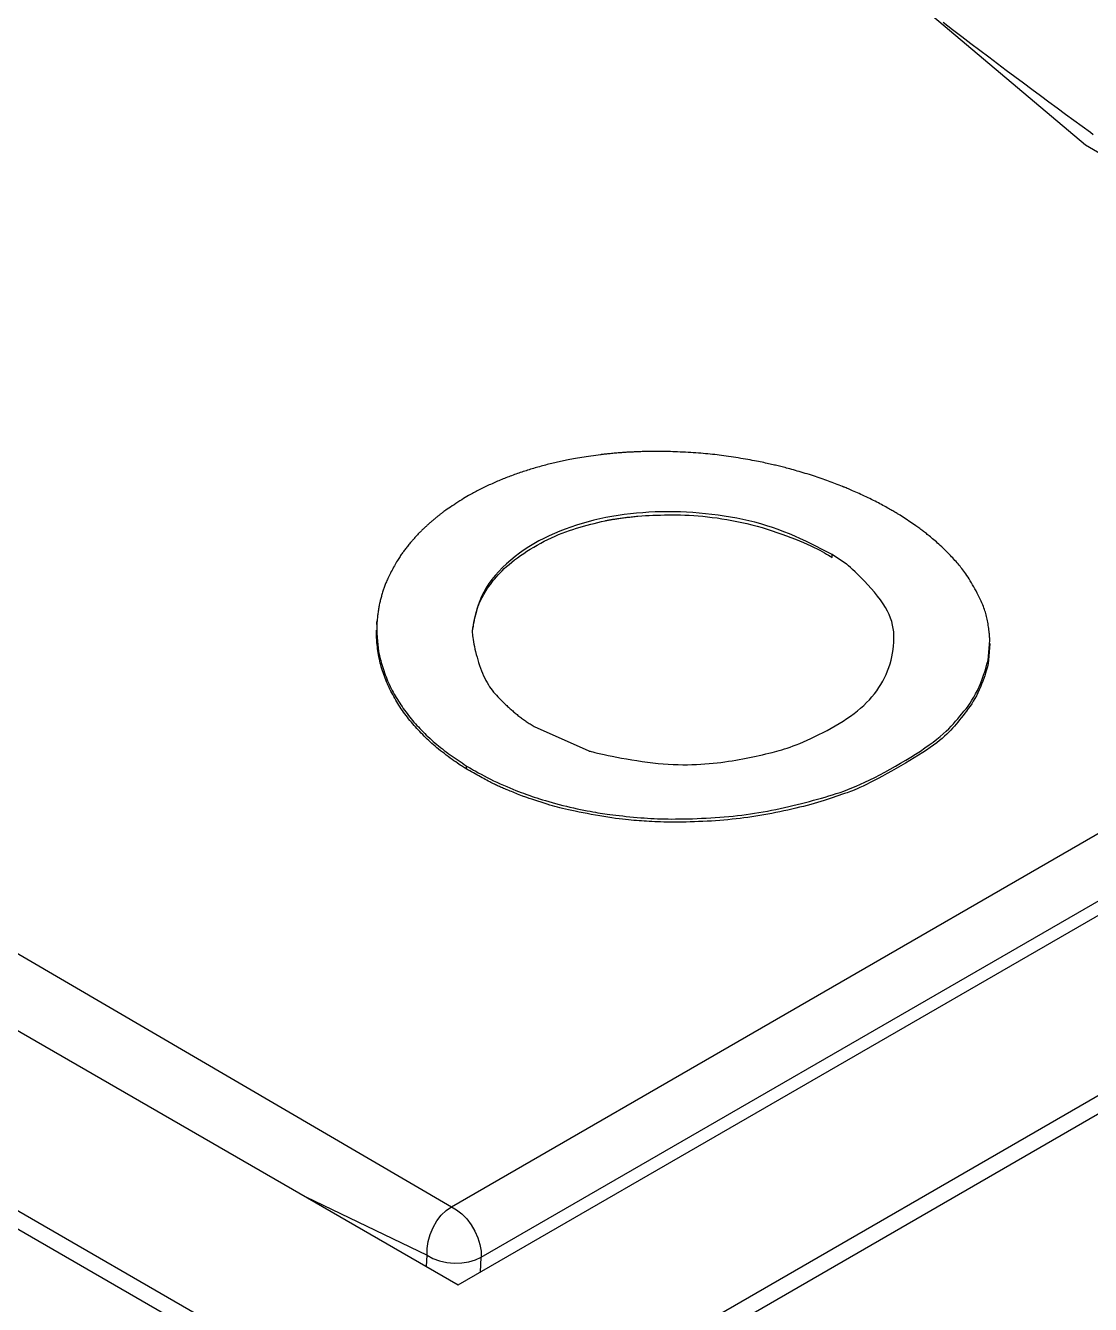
# Model space of a CAD drawing. Extents: x 2.69 to 8.09, y 2.38 to 7.06.
# Drawn here: x 7.6401 to 7.6948, y 6.802 to 6.8676 of the extents above; entities that cross this region are included whole.
import ezdxf

# ---------------------------------------------------------------- set-up
doc = ezdxf.new("R2010")
doc.units = 0
doc.header["$LTSCALE"] = 0.5
doc.layers.add('TANGENT_LINES', color=7, linetype='CONTINUOUS')
doc.layers.add('VISIBLE', color=7, linetype='CONTINUOUS')

msp = doc.modelspace()

# ---------------------------------------------------------------- linework, layer by layer
at = {"layer": 'TANGENT_LINES'}
for p, q in [((7.537076256137161, 6.86605339943846), (7.662352950338486, 6.793724867205015)), ((7.536422778724504, 6.865487978471142), (7.661699472925828, 6.793159446237698)), ((7.662002999406045, 6.806975915908664), (7.725336382366651, 6.8435414611613)), ((7.662352950338486, 6.793724867205015), (7.745871370060289, 6.841944248722436)), ((7.663006427751143, 6.793159446237698), (7.746524847472947, 6.841378827755118)), ((7.663538410325955, 6.804383745323093), (7.726871793286561, 6.84094929057573)), ((7.66276067550607, 6.829621594117588), (7.66275555462606, 6.829463931790974)), ((7.65452624402198, 6.807486539341491), (7.660757634087215, 6.804489310784051)), ((7.660722329473912, 6.803909227781761), (7.660757634087267, 6.804489310784155)), ((7.663492059531277, 6.803625453389227), (7.663538410325983, 6.804383745323074))]:
    msp.add_line(p, q, dxfattribs=at)
for points in [[(7.636824915261114, 6.918239287757471), (7.664562399609069, 6.886813213435765), (7.694555140826914, 6.861501322718051), (7.725336382366669, 6.843541461161104)], [(7.573491532300507, 6.881673742504836), (7.601229016648462, 6.85024766818313), (7.631221757866308, 6.824935777465415), (7.662002999406062, 6.806975915908468)], [(7.660757634087203, 6.804489310784197), (7.660755784085638, 6.804833082998438), (7.660807496747588, 6.805194527610649), (7.660910784784456, 6.805559754507084), (7.661061678894909, 6.805914728222939), (7.661254380302906, 6.806245807317386), (7.661481483601407, 6.806540268606495), (7.661734261338012, 6.806786796108066), (7.662002999406063, 6.806975915908468)], [(7.66200299940605, 6.806975915908613), (7.662272162968719, 6.806823205383278), (7.662536742318243, 6.80661326974289), (7.662786843305327, 6.806353959693), (7.663013113210231, 6.806054972333373), (7.663207090494954, 6.805727488527438), (7.663361521228989, 6.805383754785263), (7.663470630355663, 6.805036625295843), (7.663530337654841, 6.804699081234765), (7.663538410325919, 6.804383745323116)], [(7.660757634087203, 6.804489310784197), (7.661055327896399, 6.804327375604197), (7.661395073068455, 6.804202546873733), (7.661763813386939, 6.804119621690909), (7.662147378368203, 6.804081786824), (7.662531027825125, 6.80409049624572), (7.662900018324227, 6.804145415257877), (7.663240169767561, 6.804244433353634), (7.663538410325918, 6.8043837453231)]]:
    msp.add_lwpolyline(points, dxfattribs=at)
at = {"layer": 'VISIBLE'}
for p, q in [((7.553085465450407, 6.86605339943846), (7.662352950338486, 6.802967788398196)), ((7.685843965788529, 6.841940509547167), (7.685031755228472, 6.842479807832806)), ((7.662352950338486, 6.802967788398196), (7.729862160747044, 6.841944248722436)), ((7.681544699382326, 6.840311839424086), (7.681547599513867, 6.840468108813031)), ((7.68227844777745, 6.839973327508326), (7.681548852906299, 6.840468952032727)), ((7.663668608318211, 6.838415874779261), (7.663861619026327, 6.838728721459408)), ((7.658170874362818, 6.836874218197087), (7.658180843879643, 6.837002285744676)), ((7.658193756394345, 6.837149198900482), (7.658175634114637, 6.836873903514704)), ((7.658193858647977, 6.837150362071469), (7.658180824664442, 6.837002067932822)), ((7.689550158389232, 6.835039637384323), (7.689638327897492, 6.836059816588589)), ((7.689641011969901, 6.835897434206721), (7.689581375483713, 6.835037699680135)), ((7.666244833547034, 6.831633171339208), (7.669054142759522, 6.830384748429744))]:
    msp.add_line(p, q, dxfattribs=at)
for points in [[(7.694803901354613, 6.862124800442606), (7.694378302962086, 6.862436727785672), (7.69395231446136, 6.862749086192133), (7.693525545744227, 6.863062306725382), (7.693097606702493, 6.863376820448813), (7.69266810722795, 6.863693058425822), (7.692236657212401, 6.8640114517198), (7.691802866547643, 6.864332431394144), (7.691366345125474, 6.864656428512247), (7.690926702837692, 6.864983874137502), (7.690483549576097, 6.865315199333306), (7.690036495232488, 6.865650835163051), (7.68958514969866, 6.865991212690129), (7.689129122382169, 6.866336763560994), (7.688667969354099, 6.866687983641968), (7.688201145811819, 6.867045490256542), (7.687728095732901, 6.867409914237419), (7.687248263094925, 6.867781886417307)], [(7.69495394335902, 6.862014440659964), (7.694803901354613, 6.862124800442606)], [(7.669660004589486, 6.845586746620765), (7.669536132094998, 6.845568760928639), (7.669412614603766, 6.845550790695405), (7.669289807119052, 6.845532851379946), (7.66916806464411, 6.845514958441157), (7.669047742182198, 6.845497127337926), (7.668929194736577, 6.84547937352914), (7.6688127773105, 6.845461712473693), (7.66869884490723, 6.845444159630469), (7.668587752530022, 6.845426730458363), (7.668479855182131, 6.845409440416259), (7.668375507866817, 6.84539230496305), (7.668275065587341, 6.845375339557623), (7.668178883346959, 6.845358559658871), (7.668087269290953, 6.845341976697974), (7.667999974425068, 6.845325554216853), (7.667916384325581, 6.845309224346716), (7.667835878203666, 6.845292918671655), (7.6677578352705, 6.845276568775763), (7.66768163473726, 6.845260106243133), (7.667606655815116, 6.845243462657853), (7.667532277715252, 6.845226569604022), (7.667457879648838, 6.845209358665729), (7.66738284286925, 6.84519176165021), (7.667306797574227, 6.845173737565931), (7.667229858440484, 6.84515529835858), (7.667152195946975, 6.84513646207115), (7.667073980572656, 6.845117246746636), (7.666995382796481, 6.84509767042803), (7.666916573097402, 6.845077751158327), (7.666837721954373, 6.845057506980518), (7.666758999846349, 6.845036955937596), (7.666680577252281, 6.845016116072556), (7.666602598135055, 6.844995002632097), (7.666525066345232, 6.844973616087168), (7.6664479396253, 6.844951952046319), (7.666371175689816, 6.844930006115154), (7.666294732253332, 6.844907773899278), (7.666218567030407, 6.844885251004295), (7.666142637735602, 6.844862433035813), (7.666066902083467, 6.844839315599435), (7.665991317788563, 6.844815894300766), (7.665915844853959, 6.844792164833045), (7.665840472511253, 6.84476812400875), (7.665765210175173, 6.844743769413235), (7.665690067661748, 6.844719098647214), (7.66561505478701, 6.844694109311401), (7.665540181366995, 6.844668799006516), (7.665465457217735, 6.844643165333276), (7.665390892155261, 6.844617205892392), (7.66531649599561, 6.844590918284587), (7.665242278682249, 6.844564300339527), (7.665168253819985, 6.844537356464802), (7.665094439133447, 6.844510098469648), (7.665020852566812, 6.844482538557722), (7.664947512064243, 6.84445468893268), (7.664874435569914, 6.844426561798177), (7.664801641027994, 6.844398169357873), (7.664729146382657, 6.84436952381542), (7.664656969578067, 6.844340637374477), (7.664585127930907, 6.844311521785428), (7.664513606025416, 6.844282165154328), (7.664442340352435, 6.844252520846874), (7.664371263559811, 6.844222539452775), (7.664300308295392, 6.844192171561735), (7.664229407207026, 6.844161367763463), (7.664158492942565, 6.844130078647668), (7.664087498149851, 6.844098254804053), (7.664016355476734, 6.84406584682233), (7.663944999823882, 6.844032806851088), (7.663873493712906, 6.843999175348879), (7.663802093255633, 6.843965126733026), (7.663731070732921, 6.843930846609345), (7.663660698425626, 6.843896520583653), (7.663591248614607, 6.843862334261767), (7.663522993580724, 6.843828473249504), (7.663456205604829, 6.84379512315268), (7.663391156967784, 6.843762469577113), (7.6633281036718, 6.843730686881017), (7.663266746947374, 6.843699566107419), (7.663206109520293, 6.843668429491815), (7.663145172776225, 6.843636570706066), (7.663082918100844, 6.843603283422035), (7.663018326879817, 6.84356786131159), (7.662950380498814, 6.843529598046591), (7.662878060343504, 6.8434877872989), (7.662800347799558, 6.843441722740382), (7.662716314509643, 6.843390759837917), (7.662626373363819, 6.843335172351798), (7.662531965029091, 6.84327593771622), (7.66243455633937, 6.843214051280722), (7.662335614128561, 6.843150508394831), (7.662236605230577, 6.843086304408084), (7.662138996479325, 6.843022434670012), (7.662044254708715, 6.842959894530154), (7.661953846752657, 6.842899679338039), (7.66186923944506, 6.842842784443202), (7.661791899619836, 6.842790205195177), (7.661723294110888, 6.842742936943496), (7.661664867706771, 6.84270196079285), (7.661616745030219, 6.84266740480879), (7.661577005915175, 6.842638075794907), (7.661543554471264, 6.842612667008654), (7.661514294808106, 6.84258987170749), (7.661487131035325, 6.842568383148869)], [(7.67253599428869, 6.845756984484313), (7.672496323772775, 6.845756852038125), (7.672456479635317, 6.845756703591451), (7.672416288254766, 6.845756523143804), (7.672375576009585, 6.845756294694699), (7.672334169278222, 6.845756002243649), (7.672291894439134, 6.845755629790164), (7.672248577870781, 6.845755161333767), (7.672204045951612, 6.845754580873964), (7.672158125060085, 6.845753872410271), (7.672110641574656, 6.845753019942201), (7.67206142192139, 6.845752007472404), (7.672010375972037, 6.845750824495557), (7.671957668649199, 6.845749477292679), (7.671903513435077, 6.845747975340769), (7.671848123811874, 6.845746328116831), (7.671791713261793, 6.84574454509786), (7.671734495267032, 6.84574263576086), (7.671676683309794, 6.845740609582828), (7.671618490872284, 6.845738476040768), (7.671560131436696, 6.845736244611678), (7.67150181848524, 6.845733924772558), (7.671443765500113, 6.845731526000408), (7.671386185963518, 6.845729057772229), (7.671329293357656, 6.84572652956502), (7.67127330116473, 6.845723950855783), (7.671218375791097, 6.845721327461181), (7.671164377654564, 6.845718641406032), (7.67111104487357, 6.845715865205891), (7.671058115244922, 6.845712971351302), (7.671005326565425, 6.845709932332802), (7.670952416631892, 6.845706720640946), (7.67089912324112, 6.845703308766267), (7.670845184189917, 6.845699669199313), (7.670790337275092, 6.845695774430627), (7.670734320293451, 6.845691596950754), (7.670676871041799, 6.845687109250237), (7.670617727316939, 6.845682283819618), (7.67055662691568, 6.845677093149439), (7.670493307634829, 6.845671509730248), (7.6704275557888, 6.845665511666573), (7.670359777506749, 6.845659148781912), (7.670290806993737, 6.845652520432561), (7.670221486970262, 6.845645726960139), (7.670152660156815, 6.845638868706268), (7.670085169273896, 6.845632046012569), (7.670019857042, 6.84562535922066), (7.669957566181623, 6.845618908672163), (7.66989913941326, 6.845612794708699), (7.669845419457406, 6.845607117671888), (7.669797249034557, 6.845601977903348), (7.669755470865212, 6.845597475744702), (7.669720927669861, 6.845593711537569), (7.669694462169005, 6.845590785623572), (7.669676820055287, 6.845588787838087), (7.669666546731767, 6.845587569767646), (7.669660004589486, 6.845586746620765)], [(7.678517611090037, 6.845072619092164), (7.678440798401289, 6.845090131022065), (7.678363465765783, 6.845107689248658), (7.678285093236764, 6.845125340068646), (7.67820516086747, 6.845143129778717), (7.678123148711146, 6.845161104675568), (7.678038536821035, 6.845179311055896), (7.677950805250374, 6.845197795216394), (7.677859434052412, 6.845216603453757), (7.677763903280386, 6.845235782064681), (7.677663701520679, 6.845255376205361), (7.677558725106087, 6.845275376534452), (7.67744944877438, 6.845295696403606), (7.677336391241488, 6.845316243286566), (7.677220071223339, 6.845336924657067), (7.677101007435863, 6.845357647988846), (7.676979718594991, 6.845378320755642), (7.67685672341665, 6.84539885043119), (7.676732540616769, 6.845419144489227), (7.676607688911278, 6.845439110403495), (7.676482687016104, 6.845458655647725), (7.67635805364718, 6.845477687695657), (7.676234307520433, 6.845496114021028), (7.676111967351794, 6.845513842097575), (7.675991411165707, 6.845530797200337), (7.675872409314371, 6.845546981491432), (7.675754568123756, 6.845562417886751), (7.675637493917289, 6.845577129302517), (7.675520793018395, 6.845591138654943), (7.675404071750504, 6.845604468860258), (7.675286936437036, 6.845617142834671), (7.675168993401424, 6.845629183494409), (7.67504984896709, 6.845640613755681), (7.674929109457461, 6.845651456534716), (7.674806381195964, 6.845661734747726), (7.674681270506025, 6.845671471310932), (7.674553383711071, 6.845680689140552), (7.674422366200121, 6.845689410337727), (7.674288609947934, 6.845697641426554), (7.674153177754683, 6.84570537493478), (7.674017156279678, 6.845712602892345), (7.673881632182226, 6.845719317329189), (7.673747692121633, 6.845725510275255), (7.673616422757203, 6.845731173760481), (7.673488910748244, 6.84573629981481), (7.673366242754065, 6.845740880468181), (7.67324950543397, 6.845744907750538), (7.673139785447267, 6.845748373691818), (7.673038169453266, 6.845751270321966), (7.672945744111265, 6.845753589670918), (7.672863595373623, 6.845755323793958), (7.672792139440008, 6.845756488753365), (7.672729877553373, 6.845757169252219), (7.672674970904318, 6.84575746218263), (7.67262558068345, 6.845757464436709), (7.672579868081374, 6.845757272906567), (7.67253599428869, 6.845756984484313)], [(7.682078659222571, 6.843958568259421), (7.68199020567635, 6.843992706019453), (7.681901635693643, 6.844026837020943), (7.681812832837962, 6.844060954505338), (7.681723680672817, 6.844095051714099), (7.681634062761725, 6.844129121888678), (7.681543862668197, 6.844163158270529), (7.681452963955746, 6.844197154101108), (7.681361250187882, 6.844231102621868), (7.681268604928121, 6.844264997074263), (7.681174911739975, 6.844298830699749), (7.681080054186957, 6.844332596739782), (7.680983915832578, 6.844366288435813), (7.680886380240355, 6.8443998990293), (7.680787330973796, 6.844433421761694), (7.680686670692658, 6.844466846764726), (7.680584568678304, 6.844500120752119), (7.680481390101007, 6.84453315853807), (7.680377504657916, 6.844565874199591), (7.680273282046195, 6.844598181813699), (7.680169091962996, 6.844629995457406), (7.680065304105476, 6.844661229207727), (7.679962288170795, 6.844691797141675), (7.679860413856106, 6.844721613336263), (7.679760050858571, 6.844750591868509), (7.679661568875344, 6.844778646815422), (7.67956533760358, 6.84480569225402), (7.67947172674044, 6.844831642261316), (7.679381105983079, 6.844856410914322), (7.679293845028652, 6.844879912290054), (7.679210296052023, 6.844902065631196), (7.679130446279927, 6.844922897769124), (7.679053937963379, 6.844942537235949), (7.678980399829538, 6.84496111655068), (7.678909460605565, 6.844978768232329), (7.678840749018624, 6.844995624799908), (7.678773893795874, 6.845011818772429), (7.67870852366448, 6.845027482668903), (7.678644267351602, 6.845042749008343), (7.678580753584401, 6.845057750309762), (7.678517611090037, 6.845072619092164)], [(7.685031755228472, 6.842479807832806), (7.685002942788737, 6.84249759409836), (7.684973675609855, 6.842515627324398), (7.684943498952688, 6.842534154471412), (7.684911958078085, 6.842553422499886), (7.684878598246908, 6.842573678370309), (7.68484296472001, 6.842595169043165), (7.684804602758247, 6.842618141478942), (7.684763057622475, 6.84264284263813), (7.684717887617285, 6.842669511346348), (7.684668939164332, 6.84269820674199), (7.68461634034823, 6.842728812301369), (7.684560231006302, 6.842761204171108), (7.684500750975868, 6.842795258497826), (7.684438040094253, 6.842830851428143), (7.684372238198779, 6.84286785910868), (7.684303485126766, 6.842906157686058), (7.684231920715537, 6.842945623306894), (7.684157684802413, 6.842986132117812), (7.684080917224716, 6.843027560265428), (7.684001757819767, 6.843069783896365), (7.68392034642489, 6.843112679157243), (7.683836822877406, 6.84315612219468), (7.683751327014637, 6.843199989155297), (7.683663998673905, 6.843244156185715), (7.683574977692532, 6.843288499432554), (7.683484404979367, 6.843332894854014), (7.683392548066399, 6.843377196142504), (7.683299918792657, 6.843421214030771), (7.683207056842545, 6.843464754355145), (7.683114501900464, 6.843507622951952), (7.683022793650821, 6.843549625657527), (7.682932471778019, 6.843590568308194), (7.682844075966455, 6.843630256740283), (7.682758145900543, 6.84366849679013), (7.682675221264683, 6.843705094294059), (7.682595841743277, 6.843739855088401), (7.682520547020729, 6.843772585009485), (7.682449876781446, 6.84380308989364), (7.682384370709828, 6.8438311755772), (7.682324568490281, 6.843856647896489), (7.682271009807209, 6.843879312687841), (7.682224234345014, 6.843898975787583), (7.682184781788102, 6.843915443032046), (7.682153100436985, 6.843928557991656), (7.682128380664635, 6.843938683658428), (7.682108897579782, 6.843946560953915), (7.682092905619928, 6.843952939335217), (7.682078659222571, 6.843958568259421)], [(7.661487131035325, 6.842568383148869), (7.661461937935315, 6.842548945314892), (7.661436663647503, 6.842529418609947), (7.661411226984085, 6.842509714163061), (7.661385546757258, 6.842489743103267), (7.66135954177922, 6.842469416559593), (7.661333130862167, 6.84244864566107), (7.661306232818298, 6.842427341536728), (7.661278766459808, 6.8424054153156), (7.661250650598896, 6.842382778126716), (7.661221804047757, 6.842359341099099), (7.661192145618587, 6.842335015361786), (7.661161618764825, 6.842309736149954), (7.661130295529923, 6.842283564496432), (7.661098289766556, 6.842256602335378), (7.661065715349744, 6.842228951622801), (7.661032686154504, 6.842200714314714), (7.660999316055853, 6.842171992367129), (7.660965718928803, 6.842142887736052), (7.660932008648376, 6.842113502377497), (7.660898299089585, 6.842083938247471), (7.660864704127447, 6.842054297301987), (7.660831337636979, 6.842024681497056), (7.6607983134932, 6.841995192788688), (7.660765745571121, 6.841965933132891), (7.660733747745763, 6.841937004485681), (7.660702408920443, 6.841908483419598), (7.660671665064356, 6.841880291051286), (7.660641394275521, 6.841852289671953), (7.660611474543164, 6.841824341462219), (7.660581783856506, 6.841796308602705), (7.660552200204775, 6.841768053274025), (7.660522601577195, 6.841739437656806), (7.660492865962988, 6.841710323931662), (7.66046287135138, 6.841680574279215), (7.660432495731596, 6.841650050880085), (7.660401617092861, 6.841618615914892), (7.660370113424396, 6.841586131564251), (7.660337862715429, 6.841552460008788), (7.660304742955183, 6.841517463429119), (7.660270709612657, 6.84148109499911), (7.660236055209138, 6.841443703731183), (7.660201163895822, 6.841405746249102), (7.660166419825749, 6.841367679178799), (7.660132207151952, 6.8413299591462), (7.660098910027476, 6.841293042777241), (7.660066912605356, 6.84125738669785), (7.660036599038628, 6.841223447533954), (7.660008353480333, 6.841191681911486), (7.659982560083509, 6.841162546456372), (7.659959603001194, 6.841136497794548), (7.659939866386427, 6.841113992551943), (7.659923734392244, 6.841095487354483), (7.659911587014679, 6.841081434100976), (7.659903273606038, 6.841071681270403), (7.659897597714796, 6.841064888109264), (7.659893240582253, 6.841059574782842)], [(7.681547599033009, 6.840468230199422), (7.681278384098994, 6.84060663852495), (7.681008730047604, 6.840744398386191), (7.680738197761466, 6.840880861318854), (7.680466348123205, 6.841015378858653), (7.680192742015448, 6.841147302541302), (7.679916940320817, 6.841275983902511), (7.679638503921942, 6.841400774477989), (7.679356993701444, 6.841521025803452), (7.679071970541953, 6.841636089414612), (7.678782995326094, 6.841745316847178), (7.678489635107642, 6.84184806563307), (7.678191773404683, 6.841944000797159), (7.677889755590606, 6.842033236126597), (7.67758396359718, 6.842115920930546), (7.677274779356182, 6.842192204518167), (7.676962584799384, 6.842262236198621), (7.676647761858563, 6.842326165281072), (7.676330692465488, 6.842384141074676), (7.676011758551936, 6.842436312888598), (7.675691342049682, 6.842482830031997), (7.675369824890497, 6.842523841814034), (7.675047588619723, 6.842559497166338), (7.67472494386925, 6.842589875740032), (7.67440204814641, 6.84261490758774), (7.674079039006762, 6.842634503269751), (7.673756054005863, 6.842648573346349), (7.673433230699264, 6.842657028377817), (7.673110706642526, 6.842659778924439), (7.672788619391207, 6.842656735546505), (7.672467106500857, 6.842647808804295), (7.67214630552704, 6.842632909258096), (7.671826354025306, 6.842611947468193), (7.671507389551214, 6.842584833994872), (7.671189573019294, 6.842551492013039), (7.670873166716532, 6.842511899442106), (7.670558460422865, 6.842466049048591), (7.670245743918732, 6.842413933599282), (7.669935306984577, 6.842355545860974), (7.669627439400845, 6.842290878600458), (7.669322430947971, 6.842219924584523), (7.669020571406403, 6.842142676579962), (7.668722150556585, 6.842059127353568), (7.668427458178955, 6.841969269672132), (7.668136784053416, 6.84187309630126), (7.667850405271253, 6.841770572089453), (7.667568553378129, 6.841661561677189), (7.667291449704319, 6.841545907229368), (7.6670193155801, 6.8414234509109), (7.666752372335747, 6.841294034886687), (7.666490841301536, 6.841157501321631), (7.666234943807748, 6.84101369238064), (7.665984901184656, 6.840862450228619), (7.665740934762537, 6.840703617030472), (7.665503265871666, 6.840537034951101), (7.665272174997, 6.840362598596161), (7.665048489826042, 6.840180687667553), (7.6648333341187, 6.839991944335994), (7.664627834543045, 6.839797013350299), (7.664433117767152, 6.839596539459287), (7.664250310459094, 6.839391167411773), (7.66408053928695, 6.839181541956577), (7.663924930918784, 6.838968307842513), (7.663784612022678, 6.838752109818397), (7.663660703957166, 6.838533591936554), (7.663553384348825, 6.838313274452611), (7.663460808235355, 6.838091412303401), (7.663380869403202, 6.83786822615539), (7.663311461638816, 6.837643936675049), (7.663250478728645, 6.837418764528841), (7.663195814459128, 6.837192930383232), (7.663145362616723, 6.836966654904693), (7.663097016987868, 6.836740158759683)], [(7.669889018680973, 6.842195172872001), (7.669922428195799, 6.842202001263146), (7.669956022293539, 6.842208837074755), (7.669989985557107, 6.842215687727299), (7.67002450256942, 6.842222560641242), (7.670059757913386, 6.842229463237049), (7.670095936171926, 6.842236402935193), (7.67013322192795, 6.842243387156133), (7.670171799764371, 6.842250423320337), (7.670211854264108, 6.842257518848273), (7.670253570010071, 6.84226468116041), (7.670297131585176, 6.842271917677209), (7.670342723572337, 6.842279235819139), (7.670390506571302, 6.842286642042516), (7.670440454563919, 6.842294135301373), (7.670492454077891, 6.84230171103398), (7.67054639113981, 6.842309364658466), (7.670602151776266, 6.842317091592953), (7.67065962201385, 6.842324887255566), (7.670718687879154, 6.84233274706443), (7.67077923539877, 6.84234066643767), (7.67084115059929, 6.842348640793412), (7.670904319507303, 6.842356665549779), (7.670968628149404, 6.842364736124898), (7.671033962552181, 6.842372847936891), (7.671100208742224, 6.842380996403887), (7.671167252746132, 6.842389176944009), (7.671234980590489, 6.84239738497538), (7.67130327830189, 6.842405615916127), (7.671372031906924, 6.842413865184374), (7.671441127432185, 6.842422128198248), (7.671510450904261, 6.842430400375869), (7.671579888349749, 6.842438677135368)], [(7.671579888349749, 6.842438677135368), (7.671770394108448, 6.842449081590376), (7.67196133168258, 6.842459218950691), (7.672153132887581, 6.842468822121614), (7.672346229538884, 6.842477624008456), (7.672541053451924, 6.842485357516518), (7.672738036442134, 6.842491755551105), (7.672937610324952, 6.842496551017525), (7.673140206915804, 6.842499476821083), (7.673346258030131, 6.842500265867081), (7.673556195483367, 6.84249865106083), (7.673770451090943, 6.842494365307631), (7.673989454551599, 6.8424871418614), (7.674213394841408, 6.842476753622307), (7.674442001478065, 6.842463049161823), (7.674674952298294, 6.842445885563112), (7.674911925138818, 6.842425119909339), (7.675152597836359, 6.842400609283666), (7.675396648227641, 6.842372210769256), (7.675643754149389, 6.842339781449273), (7.675893593438326, 6.842303178406885), (7.676145843931174, 6.842262258725249), (7.676400183464656, 6.842216879487533), (7.676656289875497, 6.842166897776901), (7.676913841000422, 6.842112170676513), (7.677172514676153, 6.842052555269538), (7.67743198873941, 6.841987908639134), (7.677691893895935, 6.841918135663403), (7.677951380909724, 6.841843627923313), (7.678209320388986, 6.841765061102276), (7.678464579434948, 6.84168311444009), (7.678716025148834, 6.841598467176564), (7.678962524631864, 6.841511798551498), (7.679202944985266, 6.841423787804699), (7.679436153310259, 6.841335114175966), (7.679661016708067, 6.841246456905107), (7.679876402279918, 6.841158495231923), (7.680081177127031, 6.841071908396221), (7.680274208350632, 6.840987375637801), (7.680454363051942, 6.840905576196469), (7.680620508332183, 6.840827189312026), (7.680771648066606, 6.840752840398916), (7.680908557833956, 6.84068245764426), (7.681033248897005, 6.840615482950281), (7.681147757706473, 6.840551348306869), (7.681254120713074, 6.840489485703909), (7.681354374367526, 6.840429327131285), (7.681450555120542, 6.840370304578888), (7.681544699422845, 6.840311850036605)], [(7.663861619026327, 6.838728721459408), (7.663932290014944, 6.838826341454625), (7.664003854064767, 6.838924167783782), (7.664077204237008, 6.839022406780826), (7.664153233592875, 6.839121264779695), (7.664232835193576, 6.83922094811433), (7.664316902100319, 6.839321663118677), (7.664406327374309, 6.839423616126675), (7.66450200407676, 6.839527013472267), (7.664604825268877, 6.839632061489395), (7.664715684011869, 6.839738966512001), (7.664835364268534, 6.839847884029899), (7.664963717675365, 6.83995853503236), (7.66510012302843, 6.840070420146517), (7.665243955426101, 6.84018303827623), (7.665394589966756, 6.840295888325364), (7.665551401748771, 6.840408469197779), (7.665713765870519, 6.840520279797341), (7.665881057430377, 6.840630819027909), (7.66605265152672, 6.840739585793346), (7.666227923257923, 6.840846078997513), (7.666406247722361, 6.840949797544276), (7.666587000018411, 6.841050240337494), (7.666769555244446, 6.84114690628103), (7.666953288498846, 6.841239294278749), (7.667137574879979, 6.841326903234509), (7.667321847860363, 6.841409311138004), (7.667505946853118, 6.841486645951074), (7.667689883701779, 6.841559269245908), (7.667873670878965, 6.841627543446982), (7.668057320857304, 6.841691830978776), (7.668240846109416, 6.841752494265775), (7.668424259107923, 6.841809895732455), (7.668607572325453, 6.841864397803294), (7.66879079823462, 6.841916362902777), (7.668973949308055, 6.84196615345538), (7.669157038018374, 6.842014131885584), (7.669340076838203, 6.842060660617866), (7.669523078240163, 6.84210610207671), (7.66970605469688, 6.842150818686597), (7.669889018680973, 6.842195172872001)], [(7.689638327897492, 6.836059816588589), (7.689637219679399, 6.836110329944471), (7.689635863915449, 6.836161506469744), (7.689634013059783, 6.836214009333803), (7.689631419566548, 6.836268501706036), (7.689627835889882, 6.836325646755839), (7.689623014483931, 6.836386107652602), (7.68961670785746, 6.836450547376062), (7.68960875786409, 6.836519318686284), (7.689599277605503, 6.836591832526588), (7.68958843146745, 6.836667321773809), (7.689576383835675, 6.836745019304766), (7.689563299095925, 6.836824157996287), (7.689549341633949, 6.836903970725198), (7.689534675835494, 6.836983690368323), (7.68951946608631, 6.837062549802491), (7.689503876772141, 6.837139781904526), (7.68948806007736, 6.837214652724645), (7.689471882154645, 6.837287205982797), (7.689454920092419, 6.837358271313649), (7.689436738171192, 6.837428713174328), (7.689416900671477, 6.837499396021959), (7.689394971873787, 6.837571184313662), (7.689370516058634, 6.837644942506569), (7.689343097506527, 6.837721535057798), (7.689312280497981, 6.837801826424478), (7.689277629313506, 6.83788668106373), (7.68923877489258, 6.837976834711167), (7.689195889946101, 6.838071976916979), (7.689149410656188, 6.838171288456373), (7.689099774960287, 6.838273946714926), (7.689047420795845, 6.838379129078223), (7.688992786100313, 6.838486012931845), (7.688936308811138, 6.83859377566137), (7.688878426865766, 6.838701594652385), (7.688819578201646, 6.838808647290465), (7.688760200756227, 6.838914110961195), (7.688700732466955, 6.839017163050157), (7.688641611271279, 6.839116980942929), (7.688583275106647, 6.839212742025095), (7.688526161910508, 6.839303623682238), (7.68847068567711, 6.839388852487996), (7.688416875349511, 6.839468446051643), (7.688364449129079, 6.839543060359246), (7.688313116350398, 6.839613369612481), (7.688262586348053, 6.839680048013021), (7.688212568456625, 6.839743769762534), (7.688162772010703, 6.839805209062703), (7.688112906344869, 6.839865040115197), (7.688062680793709, 6.839923937121689), (7.688011804691804, 6.839982574283855), (7.687959987659834, 6.84004162497967), (7.687907011838591, 6.840101553790494), (7.687852827428905, 6.840162341426948), (7.687797408373843, 6.84022390024208), (7.687740728616471, 6.840286142588932), (7.687682762099858, 6.840348980820553), (7.68762348276707, 6.840412327289991), (7.687562864561176, 6.840476094350296), (7.687500881425241, 6.840540194354512), (7.687437507302335, 6.840604539655688), (7.687372716135524, 6.840669042606869), (7.687306492414804, 6.840733610756218), (7.687239040940163, 6.840798051284822), (7.687170775116969, 6.840862076338983), (7.68710211655441, 6.840925394327575), (7.687033486861675, 6.840987713659468), (7.686965307647956, 6.841048742743538), (7.68689800052244, 6.841108189988655), (7.686831987094316, 6.841165763803693), (7.686767688972775, 6.841221172597523), (7.686705527767004, 6.841274124779017), (7.686645925086192, 6.841324328757048), (7.6865892716443, 6.841371517177289), (7.686535464717386, 6.841415809779282), (7.686484005140125, 6.841457637304285), (7.686434382543036, 6.841497439283033), (7.686386086556641, 6.841535655246261), (7.686338606811456, 6.841572724724698), (7.686291432938003, 6.841609087249082), (7.6862440545668, 6.841645182350143), (7.686195998581367, 6.841681420920165), (7.686147162180413, 6.841717929169556), (7.686097654703449, 6.841754670224307), (7.686047587996477, 6.841791605283522), (7.685997073905494, 6.841828695546306), (7.685946224276508, 6.841865902211772), (7.68589515095552, 6.841903186479025), (7.685843965788529, 6.841940509547167)], [(7.659893240582253, 6.841059574782842), (7.659857707751401, 6.841015067203512), (7.659822255191568, 6.84097061905593), (7.659786963173773, 6.840926289771845), (7.659751911969035, 6.840882138783007), (7.659717181848377, 6.840838225521163), (7.659682853082812, 6.84079460941806), (7.659649005943365, 6.84075134990545), (7.659615720701051, 6.840708506415081), (7.659583077626892, 6.8406661383787), (7.6595511550431, 6.840624301986035), (7.659519912137992, 6.840582855236367), (7.659489122162854, 6.840541346805224), (7.659458542223899, 6.840499298509294), (7.659427929427344, 6.840456232165272), (7.659397040879406, 6.840411669589845), (7.659365633686302, 6.840365132599706), (7.659333464954244, 6.840316143011542), (7.659300291789452, 6.840264222642045), (7.659265871298145, 6.840208893307907), (7.659229970813862, 6.840149696299082), (7.659192616836145, 6.840086666368472), (7.659154109070814, 6.840020358465222), (7.659114760261518, 6.839951352363062), (7.659074883151913, 6.839880227835717), (7.65903479048565, 6.839807564656919), (7.658994795006382, 6.839733942600399), (7.658955209457761, 6.839659941439882), (7.658916346583443, 6.839586140949099), (7.658878519127075, 6.839513120901779), (7.658842039832314, 6.83944146107165), (7.658807221442813, 6.839371741232444), (7.658774376702223, 6.839304541157887), (7.658743818354196, 6.839240440621708), (7.658715817217801, 6.839179943361205), (7.658690272234892, 6.839122878659408), (7.658666887871439, 6.83906872308858), (7.658645366894496, 6.839016950139756), (7.658625412071117, 6.838967033303971), (7.658606726168353, 6.838918446072257), (7.658589011953262, 6.838870661935651), (7.658571972192895, 6.838823154385185), (7.658555309654306, 6.838775396911894), (7.658538727331932, 6.838726863424718), (7.658522023792004, 6.838677203483082), (7.658505240840786, 6.838626513694956), (7.658488458413578, 6.838574960745293), (7.658471756445678, 6.838522711319048), (7.658455214872384, 6.838469932101173), (7.658438913628992, 6.838416789776622), (7.658422932650803, 6.83836345103035), (7.658407351873113, 6.838310082547306), (7.658392251231222, 6.838256851012448), (7.65837770700816, 6.838203911458154), (7.658363745639931, 6.838151259879544), (7.65835035750665, 6.838098777235223), (7.658337532185428, 6.838046341921804), (7.658325259253377, 6.837993832335895), (7.658313528287607, 6.837941126874106), (7.658302328865232, 6.837888103933049), (7.658291650563361, 6.837834641909335), (7.658281482959107, 6.83778061919957), (7.658271815612256, 6.837725914291095), (7.658262628765993, 6.837670454472468), (7.658253878001141, 6.83761429621581), (7.658245514864213, 6.837557517125345), (7.658237490901715, 6.837500194805299), (7.658229757660158, 6.837442406859898), (7.658222266686051, 6.837384230893368), (7.658214969525911, 6.837325744509939), (7.658207817726239, 6.837267025313829), (7.658200762833546, 6.837208150909269), (7.658193756394345, 6.837149198900482)], [(7.678465841345551, 6.83029740120696), (7.678587531961692, 6.830330587069573), (7.67871045179407, 6.830364614253186), (7.678835830058928, 6.830400324078806), (7.678964895972499, 6.830438557867435), (7.679098878751023, 6.830480156940075), (7.67923900761074, 6.830525962617727), (7.679386511767889, 6.830576816221397), (7.679542620438706, 6.830633559072086), (7.679708552706223, 6.830697027719656), (7.6798846507345, 6.830767645823579), (7.680069715009304, 6.830845111156258), (7.680262389514219, 6.830929047802268), (7.680461318232831, 6.831019079846189), (7.680665145148728, 6.831114831372599), (7.680872514245493, 6.83121592646608), (7.681082069506712, 6.831321989211207), (7.681292454915975, 6.831432643692564), (7.681502314456865, 6.831547513994726), (7.681710292112966, 6.831666224202275), (7.681915031867864, 6.831788398399786), (7.682115177705148, 6.831913660671843), (7.6823093736084, 6.832041635103021), (7.682496341438799, 6.83217197526635), (7.68267561921547, 6.832304643774084), (7.682847232046847, 6.83243978767546), (7.683011211557424, 6.832577556487023), (7.68316758937169, 6.832718099725325), (7.683316397114129, 6.832861566906908), (7.683457666409232, 6.833008107548324), (7.683591428881489, 6.833157871166112), (7.683717716155391, 6.833311007276825), (7.683836559855422, 6.833467665397007), (7.683947991606074, 6.83362799504321), (7.684052043031834, 6.833792145731971), (7.684148745349587, 6.833960263452509), (7.684238101606606, 6.834132250419851), (7.684320068906689, 6.834307611263337), (7.684394600122388, 6.834485813995962), (7.684461648126252, 6.834666326630733), (7.684521165790838, 6.834848617180652), (7.684573105988701, 6.835032153658723), (7.684617421592391, 6.835216404077948), (7.68465406547446, 6.835400836451329), (7.684682990507461, 6.835584918791866), (7.68470414956395, 6.835768119112569), (7.684717495516477, 6.835949905426434), (7.684722880840532, 6.83612988687176), (7.684719649577482, 6.836308387278192), (7.684706985201261, 6.83648595618044), (7.684684071124101, 6.836663143199951), (7.68465009075824, 6.836840497958169), (7.684604227515902, 6.837018570076535), (7.684545664809328, 6.837197909176494), (7.684473586050744, 6.837379064879489), (7.684387174652388, 6.837562586806964), (7.684285614026489, 6.837749024580364), (7.684168087585281, 6.83793892782113), (7.684033851605888, 6.838132796159193), (7.683884276891785, 6.838329678479389), (7.683723125643031, 6.838526982964932), (7.683554288561567, 6.838722029635803), (7.683381656349331, 6.83891213851198), (7.68320911970827, 6.839094629613448), (7.683040569340317, 6.839266822960183), (7.682879895947419, 6.839426038572166), (7.682730990231512, 6.83956959646938), (7.682597742894542, 6.839694816671805), (7.682484044638445, 6.83979901919942), (7.682393786165164, 6.839879524072208), (7.682330858176639, 6.839933651310146), (7.682296472786478, 6.839961084635558), (7.68227844777745, 6.839973327508326)], [(7.663078299917188, 6.836479110709783), (7.663090807839123, 6.836553946224466), (7.663103358713911, 6.836628678236309), (7.663115995494407, 6.836703203242474), (7.663128761133463, 6.836777417740125), (7.663141698583937, 6.836851218226423), (7.663154850798677, 6.836924501198526), (7.663168260730541, 6.836997163153598), (7.663181971332381, 6.8370691005888), (7.66319602555705, 6.837140210001292), (7.663210466357405, 6.837210387888239), (7.663225336686298, 6.8372795307468), (7.663240679496581, 6.837347535074136), (7.66325653774111, 6.837414297367409), (7.663272954372736, 6.837479714123781), (7.663289972344317, 6.837543681840412), (7.663307634608704, 6.837606097014466), (7.663325984118752, 6.837666856143102), (7.663345063827313, 6.837725855723484), (7.663364904456489, 6.837783021725028), (7.663385471672762, 6.837838436880697), (7.663406709597652, 6.837892235840007), (7.663428562338777, 6.837944553285989), (7.663450974003752, 6.837995523901671), (7.663473888700191, 6.838045282370082), (7.663497250535707, 6.838093963374254), (7.663521003617918, 6.838141701597216), (7.663545092054438, 6.838188631721997), (7.663569459952884, 6.83823488843163), (7.663594051420869, 6.838280606409143), (7.663618810566007, 6.838325920337564), (7.663643681495916, 6.838370964899928), (7.663668608318211, 6.838415874779261)], [(7.66275555462606, 6.829463931790975), (7.662714992556266, 6.829488772651857), (7.662672940653201, 6.829514743960746), (7.662627909083596, 6.829542976165654), (7.662578408014175, 6.829574599714588), (7.66252294761167, 6.829610745055556), (7.662460040934785, 6.829652540607514), (7.662388902648124, 6.82970062253192), (7.662310358665867, 6.82975449651275), (7.662225460206392, 6.829813510157089), (7.662135258488076, 6.82987701107202), (7.662040804729292, 6.829944346864627), (7.661943150148422, 6.830014865141991), (7.661843345963842, 6.8300879135112), (7.661742443393926, 6.830162839579333), (7.661641493657054, 6.830238990953477), (7.661541547971604, 6.830315715240715), (7.66144365755595, 6.83039236004813), (7.661348789032997, 6.830468325953403), (7.661257110285744, 6.830543513676039), (7.661168349870222, 6.830618099026061), (7.661082231785067, 6.830692260667171), (7.660998480028921, 6.830766177263071), (7.660916818600419, 6.830840027477464), (7.660836971498195, 6.830913989974051), (7.660758662720893, 6.830988243416534), (7.660681616267145, 6.831062966468615), (7.660605556135591, 6.831138337793996), (7.660530206324868, 6.831214536056381), (7.660455299921054, 6.831291734137491), (7.660380754368561, 6.831369987619131), (7.660306658732839, 6.831449242887421), (7.660233108615222, 6.831529442169966), (7.660160199617046, 6.831610527694365), (7.660088027339639, 6.831692441688215), (7.660016687384338, 6.831775126379118), (7.659946275352477, 6.831858523994675), (7.659876886845387, 6.831942576762483), (7.659808617464403, 6.832027226910142), (7.659741562810859, 6.832112416665254), (7.659675814953963, 6.832198090904986), (7.659611411073709, 6.832284235680893), (7.659548345028905, 6.832370869541287), (7.659486609500559, 6.832458011918007), (7.65942619716968, 6.832545682242881), (7.659367100717273, 6.832633899947744), (7.65930931282435, 6.832722684464431), (7.65925282617191, 6.83281205522477), (7.659197633440966, 6.8329020316606), (7.659143727312522, 6.832992633203749), (7.659091100467588, 6.833083879286052), (7.659039748802457, 6.83317577864154), (7.658989685529685, 6.833268282390261), (7.658940929665545, 6.833361322342271), (7.658893500230533, 6.833454830293643), (7.658847416245137, 6.833548738040439), (7.658802696729848, 6.833642977378727), (7.658759360705157, 6.833737480104571), (7.658717427191552, 6.833832178014038), (7.658676915209523, 6.833927002903194), (7.658637843779564, 6.834021886568107), (7.658600231735505, 6.834116764170077), (7.658564091793348, 6.834211681168953), (7.658529429324062, 6.834306815448454), (7.658496249263936, 6.834402352729022), (7.658464556549264, 6.8344984787311), (7.658434356116336, 6.834595379175131), (7.65840565290145, 6.834693239781554), (7.658378451840894, 6.834792246270813), (7.658352757870965, 6.834892584363351), (7.658328575927951, 6.834994439779608), (7.65830591095501, 6.835097997898446), (7.658284772500767, 6.835203214890249), (7.658265182703387, 6.835309420358971), (7.658247165832686, 6.835415837819044), (7.65823074615848, 6.835521690784905), (7.658215947950587, 6.835626202770986), (7.658202795478825, 6.835728597291727), (7.658191313013004, 6.835828097861556), (7.658181524822945, 6.835923927994909), (7.658173455178464, 6.836015311206222), (7.658167128349374, 6.836101471009927), (7.658162530172549, 6.836181857816616), (7.658159461400873, 6.836257014715246), (7.658157667142606, 6.836327813303315), (7.658156892495067, 6.836395125242934), (7.658156882555574, 6.836459822196213), (7.658157382421445, 6.836522775825268), (7.658158137189997, 6.836584857792209)], [(7.658175634114637, 6.836873903514704), (7.658175284046978, 6.836864177591295), (7.658174935256368, 6.836854456803108), (7.658174589019856, 6.836844746285363), (7.65817424661449, 6.836835051173283), (7.658173909317315, 6.836825376602088), (7.658173578405383, 6.836815727707001), (7.658173255155744, 6.836806109623245), (7.658172940845442, 6.836796527486035), (7.658172636751529, 6.836786986430599), (7.658172344151053, 6.836777491592157), (7.65817206432106, 6.836768048105927), (7.658171798538602, 6.836758661107135), (7.658171548080725, 6.836749335731001), (7.65817131422448, 6.836740077112744), (7.658171098246911, 6.836730890387587), (7.658170901425071, 6.836721780690754), (7.658170725033404, 6.836712753146997), (7.65817056962017, 6.836703809960963), (7.658170434017983, 6.836694946438396), (7.658170316811765, 6.836686156889046), (7.658170216586446, 6.836677435622668), (7.658170131926947, 6.836668776949012), (7.658170061418197, 6.836660175177832), (7.65817000364512, 6.836651624618881), (7.658169957192637, 6.836643119581909), (7.658169920645679, 6.83663465437667), (7.65816989258917, 6.836626223312917), (7.658169871608035, 6.836617820700402), (7.658169856287198, 6.836609440848878), (7.658169845211583, 6.836601078068095), (7.658169836966119, 6.836592726667806), (7.65816983013573, 6.836584380957767)], [(7.65816983013573, 6.836584380957767), (7.6581762719936, 6.836477654543578), (7.658182780743378, 6.836371589137742), (7.658189423276975, 6.836266845748611), (7.658196266486296, 6.836164085384532), (7.65820337726325, 6.836063969053862), (7.658210822499749, 6.835967157764951), (7.6582186690877, 6.835874312526153), (7.65822698391901, 6.835786094345817), (7.658235833885588, 6.835703164232298), (7.65824530869535, 6.835625934315195), (7.658255647070707, 6.835553191262522), (7.658267147553497, 6.835483069227392), (7.658280108846849, 6.835413700603519), (7.658294829653896, 6.835343217784629), (7.658311608677767, 6.83526975316444), (7.658330744621594, 6.835191439136672), (7.658352486884709, 6.835106721058697), (7.658376796871128, 6.835015872383784), (7.658403531716239, 6.83491982842682), (7.658432548411337, 6.834819525417329), (7.658463703947718, 6.83471589958484), (7.65849685531668, 6.834609887158876), (7.658531859509521, 6.834502424368964), (7.658568573517535, 6.834394447444634), (7.658606854332017, 6.834286892615406), (7.658646558944267, 6.834180696110808), (7.658687567130881, 6.834076636061105), (7.658729870135605, 6.83397471716482), (7.658773493235156, 6.833874707977562), (7.658818461714657, 6.833776376996566), (7.658864800859237, 6.833679492719074), (7.658912535954022, 6.833583823642328), (7.658961692284141, 6.833489138263563), (7.659012295134716, 6.833395205080026), (7.65906436979088, 6.833301792588954), (7.659117941537755, 6.833208669287587), (7.659173029306479, 6.833115633648706), (7.65922960857619, 6.83302268913403), (7.659287636643404, 6.832929924983521), (7.659347070743188, 6.832837430726997), (7.659407868110616, 6.832745295894277), (7.659469985980759, 6.83265361001518), (7.659533381588691, 6.832562462619524), (7.65959801216948, 6.832471943237126), (7.6596638349582, 6.832382141397806), (7.659730807189923, 6.832293146631383), (7.659798887979285, 6.832205044894221), (7.65986807902207, 6.832117841186954), (7.659938424237787, 6.832031460233991), (7.660009969354035, 6.831945823322192), (7.660082760098407, 6.831860851738416), (7.660156842198504, 6.831776466769524), (7.66023226138192, 6.831692589702378), (7.660309063376253, 6.831609141823836), (7.660387293909097, 6.831526044420758), (7.660466998708049, 6.831443218780005), (7.660548223500708, 6.831360586188438), (7.660631002724518, 6.831278091314966), (7.660715316988258, 6.8311957903084), (7.660801130876043, 6.83111377250484), (7.660888408969296, 6.83103212724597), (7.660977115849434, 6.830950943873468), (7.661067216097881, 6.830870311729019), (7.661158674296056, 6.830790320154303), (7.66125145502538, 6.830711058491002), (7.661345522867275, 6.830632616080798), (7.661440842403157, 6.830555082265372), (7.661537378214453, 6.830478546386408), (7.661635091856398, 6.830403089139941), (7.661733908062313, 6.830328686023693), (7.661833727005492, 6.830255242368651), (7.661934448412206, 6.83018266222869), (7.66203597200873, 6.830110849657695), (7.662138197521337, 6.830039708709542), (7.662241024676302, 6.829969143438112), (7.662344353199899, 6.829899057897284), (7.662448082818399, 6.829829356140938), (7.66255211325808, 6.829759942222954), (7.66265634424521, 6.82969072019721), (7.66276067550607, 6.829621594117588)], [(7.663097016987868, 6.836740158759683), (7.663090591457573, 6.836701116663085), (7.663084694980274, 6.836660473709388), (7.663079856608961, 6.83661662904149), (7.66307660539663, 6.836567981802292), (7.663075470396274, 6.836512931134695), (7.663076980660887, 6.836449876181598), (7.663081665243464, 6.836377216085901), (7.663089961512851, 6.836293735367085), (7.663101895521578, 6.836199947433228), (7.663117378025877, 6.836096850318079), (7.663136319776242, 6.835985442079548), (7.663158631523157, 6.83586672077554), (7.663184224017114, 6.835741684463962), (7.663213008008599, 6.835611331202725), (7.663244894248099, 6.835476659049733), (7.66327979348611, 6.835338666062896), (7.663317616473108, 6.835198350300117), (7.663358273959593, 6.83505670981931), (7.663401676696049, 6.834914742678378), (7.663447735432964, 6.83477344693523), (7.663496360920826, 6.834633820647775), (7.663547463910124, 6.834496861873916), (7.663600955151347, 6.834363568671567), (7.663656745394984, 6.83423493909863), (7.663714745213599, 6.834111966290064), (7.663774848200777, 6.833995173587643), (7.663836917175617, 6.833884232831067), (7.663900811710432, 6.833778726024206), (7.663966391377528, 6.833678235170924), (7.664033515749219, 6.833582342275097), (7.664102044397811, 6.833490629340584), (7.664171836895618, 6.833402678371263), (7.664242752814945, 6.833318071370994), (7.664314651728105, 6.833236390343647), (7.664387393207408, 6.833157217293094), (7.664460836825157, 6.833080134223197), (7.664534842153671, 6.833004723137829), (7.664609268765256, 6.832930566040857), (7.664683976232219, 6.832857244936147), (7.664758824126875, 6.832784341827571)], [(7.66276067550607, 6.829621594117588), (7.662818225583309, 6.829585800198377), (7.662880094592885, 6.829547792141949), (7.662950601467133, 6.829505355811093), (7.663034065138391, 6.829456277068593), (7.663134217485368, 6.829398675083037), (7.66325067695452, 6.829333004466969), (7.663381302938078, 6.829260718554274), (7.663523948190667, 6.8291832744474), (7.663676465466912, 6.829102129248806), (7.66383670752143, 6.829018740060943), (7.664002527108844, 6.828934563986263), (7.664171776983782, 6.828851058127222), (7.664342315478661, 6.828769671887117), (7.664512337167955, 6.828691390547465), (7.664680558708393, 6.82861647874895), (7.664845741773179, 6.828545138995086), (7.66500664803552, 6.828477573789379), (7.665162039168631, 6.828413985635345), (7.665310676845714, 6.828354577036491), (7.665451322739986, 6.828299550496329), (7.665582738524647, 6.828249108518372), (7.665703949714683, 6.828203374410618), (7.665816876083056, 6.828161602732205), (7.66592522571455, 6.828122511257416), (7.66603273314468, 6.828084809821002), (7.666143132908964, 6.828047208257712), (7.666260159542925, 6.828008416402302), (7.666387449356224, 6.827967180854372), (7.666526271610595, 6.827923134173462), (7.666675467004147, 6.827876817903679), (7.666833765703457, 6.827828814959861), (7.666999897875107, 6.827779708256853), (7.667172593685676, 6.827730080709493), (7.667350583301745, 6.827680515232625), (7.667532596889888, 6.827631594741089), (7.667717364616689, 6.827583902149723), (7.667903606289554, 6.827538000215865), (7.668089902189939, 6.827494180198747), (7.668274732595575, 6.827452538764256), (7.668456575605328, 6.827413168338514), (7.668633909318063, 6.827376161347649), (7.668805211832652, 6.827341610217784), (7.668968961247959, 6.827309607375043), (7.669123635662854, 6.827280245245551), (7.669267713176202, 6.827253616255431), (7.669399935227449, 6.827229781109395), (7.669522304310328, 6.827208407692871), (7.669639025714046, 6.82718889854748), (7.669754346150989, 6.82717065122511), (7.669872512333545, 6.82715306327764), (7.669997770974098, 6.827135532256953), (7.670134350653523, 6.827117458248366), (7.670284419561346, 6.827098529225846), (7.670446214178025, 6.827078982522334), (7.67061752885759, 6.827059117246979), (7.670796157954079, 6.82703923250894), (7.670979895821523, 6.827019627417364), (7.671166536813958, 6.827000601081409), (7.671353875285422, 6.826982452610227), (7.671539705589945, 6.826965481112971), (7.6717218246049, 6.826949985479341), (7.671899001558916, 6.826936180032913), (7.672072444102953, 6.826924067025866), (7.672243735989058, 6.826913616000578), (7.672414460969271, 6.82690479649943), (7.672586202795639, 6.826897578064802), (7.672760545220203, 6.826891930239077), (7.67293907199501, 6.826887822564635), (7.673123366872103, 6.826885224583858), (7.673315013601568, 6.826884105839173), (7.673515140594378, 6.826884447520195), (7.6737231429614, 6.826886275152853), (7.673938003448126, 6.826889624811026), (7.674158704800043, 6.826894532568592), (7.674384229762642, 6.826901034499434), (7.674613561081412, 6.826909166677424), (7.674845681501842, 6.826918965176447), (7.675079573769421, 6.826930466070378), (7.675314220629641, 6.8269437054331), (7.675548604827987, 6.82695871933849), (7.675781709109953, 6.826975543860427), (7.676012532989706, 6.826994215167554), (7.676240651365681, 6.827014772680129), (7.676466345111452, 6.827037259808025), (7.676689938330469, 6.827061720205415), (7.676911755126176, 6.82708819752647), (7.677132119602024, 6.827116735425363), (7.67735135586146, 6.82714737755627), (7.677569788007933, 6.82718016757336), (7.677787740144891, 6.827215149130809), (7.678005536375781, 6.827252365882788), (7.678223500804052, 6.82729186148347), (7.678441957533153, 6.827333679587029), (7.678661132099266, 6.827377829569771), (7.678880720581907, 6.827424136683556), (7.679100242052205, 6.827472364623603), (7.679319215456008, 6.827522277041558), (7.679537159739174, 6.827573637589081), (7.67975359384755, 6.82762620991782), (7.679968036726987, 6.82767975767943), (7.680180007323338, 6.827734044525559), (7.680389024582458, 6.827788834107863), (7.680594607450192, 6.827843890077994), (7.680796274872396, 6.827898976087603), (7.680993606615274, 6.827953892700256), (7.681187190825603, 6.828009052466363), (7.681378445482619, 6.828065371562212), (7.681568813250615, 6.828123781145465), (7.681759736793889, 6.828185212373789), (7.681952658776739, 6.828250596404852), (7.682149021863459, 6.828320864396318), (7.68235026871835, 6.828396947505854), (7.682557842005707, 6.828479776891127), (7.682773184389824, 6.828570283709802), (7.682997738535001, 6.828669399119544), (7.683232864004396, 6.828778006489423), (7.683478248100347, 6.828896027529011), (7.683732028792706, 6.829022492980219), (7.683992285580795, 6.82915639996058), (7.684257097963931, 6.829296745587621), (7.68452454544144, 6.829442526978874), (7.684792707512643, 6.82959274125187), (7.685059663676857, 6.829746385524135), (7.685323493433406, 6.829902456913203), (7.685582276281611, 6.8300599525366), (7.685834091720792, 6.830217869511861), (7.68607701925027, 6.830375204956511), (7.686309138369368, 6.830530955988081), (7.686528528577404, 6.830684119724101), (7.686733269373702, 6.830833693282104), (7.686921629223035, 6.830978757302645), (7.687093995804907, 6.831119329122538), (7.687252088107775, 6.831256014519258), (7.687397645748937, 6.831389428388255), (7.687532408345685, 6.831520185624981), (7.687658115515317, 6.831648901124888), (7.687776506875128, 6.831776189783427), (7.687889322042414, 6.831902666496052), (7.68799830063447, 6.832028946158211), (7.688105182268592, 6.832155643665359), (7.688211408734023, 6.83228345156238), (7.688317004808032, 6.8324134318361), (7.688421574292416, 6.832546756229663), (7.688524720920512, 6.83268459650405), (7.68862604842566, 6.832828124420249), (7.688725160541193, 6.832978511739243), (7.688821661000453, 6.833136930222019), (7.688915153536779, 6.833304551629561), (7.689005241883502, 6.833482547722853), (7.689091496453011, 6.833671674005829), (7.689173151179746, 6.833868482581816), (7.689249244861772, 6.834067087842126), (7.68931881390253, 6.834261574263469), (7.689380894705457, 6.834446026322557), (7.689434523673991, 6.834614528496104), (7.689478737211565, 6.834761165260811), (7.689512571721618, 6.834880021093394), (7.689535063607588, 6.834965180470563), (7.689546003330154, 6.835013453215621), (7.689550158389232, 6.835039637384323)], [(7.689581375483713, 6.835037699680135), (7.689572980437436, 6.834979823482615), (7.689563435787744, 6.834919262629668), (7.689551591931227, 6.834853332465864), (7.689536299264469, 6.834779348335777), (7.689516408184057, 6.834694625583974), (7.689490885075609, 6.834596854406326), (7.689459558789645, 6.834486512297484), (7.689422646793424, 6.834365332676787), (7.689380368431831, 6.834235055031643), (7.689332943049746, 6.83409741884946), (7.689280589992052, 6.833954163617645), (7.689223528603632, 6.833807028823609), (7.689161978229369, 6.833657753954755), (7.689096158214141, 6.833508078498493), (7.689026287902838, 6.833359741942233), (7.688952586815234, 6.833214482119219), (7.688875329239287, 6.833073518879321), (7.688794921759951, 6.832936820841033), (7.688711790540985, 6.832804171451492), (7.688626361746152, 6.832675354157835), (7.688539061539219, 6.832550152407201), (7.688450316083943, 6.832428349646727), (7.688360551544085, 6.83230972932355), (7.688270194083412, 6.832194074884808), (7.688179669865682, 6.832081169777637), (7.68808940505466, 6.831970797449177), (7.687999825427096, 6.831862741263909), (7.68791093794787, 6.831756695137686), (7.687821533059996, 6.831652093165141), (7.687730181565191, 6.831548322530559), (7.687635454265176, 6.831444770418223), (7.687535921961674, 6.831340824012417), (7.687430155456402, 6.831235870497425), (7.687316725551076, 6.831129297057526), (7.687194203047422, 6.831020490877007), (7.687061158747157, 6.830908839140152), (7.686916163451998, 6.830793729031241), (7.686757787963669, 6.83067454773456), (7.686584661228929, 6.830550709030569), (7.686396957572093, 6.830422333572314), (7.686196521952351, 6.830290306179499), (7.685985282573106, 6.830155549748639), (7.685765167637762, 6.830018987176249), (7.685538105349726, 6.829881541358847), (7.685306023912399, 6.829744135192946), (7.685070851529187, 6.829607691575064), (7.684834516403492, 6.829473133401716), (7.684598946738721, 6.829341383569416), (7.684366070738275, 6.829213364974681), (7.684137816605562, 6.829090000514028), (7.683916112543986, 6.82897221308397), (7.683702886756947, 6.828860925581027), (7.683500067447854, 6.828757060901712), (7.683309582820106, 6.828661541942537), (7.683133361077113, 6.828575291600025), (7.682973330422277, 6.828499232770688), (7.682831185988972, 6.828434159829881), (7.682706079178755, 6.828379464469954), (7.682595595680414, 6.828333675006595), (7.68249729827531, 6.828295307123713), (7.682408749744792, 6.828262876505213), (7.682327512870212, 6.828234898834997), (7.682251150432926, 6.828209889796971), (7.682177225214287, 6.82818636507504)], [(7.664758824126875, 6.832784341827571), (7.664802040028497, 6.832744635281728), (7.664845280871718, 6.832704957809031), (7.664888571598138, 6.832665338482623), (7.664931937149356, 6.832625806375654), (7.664975402466973, 6.832586390561263), (7.665018992492585, 6.832547120112602), (7.665062732167795, 6.83250802410281), (7.6651066464342, 6.832469131605037), (7.665150760233402, 6.832430471692427), (7.665195098507, 6.832392073438128), (7.665239686196592, 6.832353965915279), (7.665284548243776, 6.832316178197028), (7.665329709590155, 6.832278739356524), (7.665375195177326, 6.832241678466909), (7.665421029946891, 6.832205024601329), (7.665467238839765, 6.832168806832136), (7.665513837379913, 6.832133043254818), (7.665560808017752, 6.832097713412725), (7.665608125946769, 6.832062788390177), (7.665655766360451, 6.832028239271487), (7.665703704452287, 6.831994037140981), (7.665751915415761, 6.831960153082971), (7.665800374444363, 6.831926558181778), (7.665849056731578, 6.831893223521718), (7.665897937470898, 6.831860120187117), (7.665946991855804, 6.831827219262283), (7.665996195079789, 6.83179449183154), (7.666045522336333, 6.831761908979205), (7.666094948818932, 6.831729441789598), (7.666144449721067, 6.831697061347034), (7.66619400023623, 6.831664738735837), (7.666243575557903, 6.831632445040318)], [(7.669054142759522, 6.830384748429744), (7.669083335460047, 6.830374630685614), (7.669121478803484, 6.830362654341378), (7.669177523432742, 6.830346960796927), (7.669259794747163, 6.830325836279826), (7.669370051408355, 6.830299088097375), (7.669506126500321, 6.830267432854122), (7.669665800335014, 6.830231599378416), (7.669846853224387, 6.830192316498605), (7.670047065480395, 6.830150313043042), (7.670264217414991, 6.830106317840074), (7.670496089340128, 6.83006105971805), (7.67074046156776, 6.830015267505321), (7.670995114409839, 6.829969670030235), (7.671257828178322, 6.829924996121145), (7.671526383185157, 6.829881974606396), (7.671798559742302, 6.82984133431434), (7.672072138161709, 6.829803804073325), (7.672344898755329, 6.829770112711701), (7.672614621835119, 6.829740989057817), (7.672879249125621, 6.829717093745941), (7.673138150196368, 6.829698484170036), (7.673391439651345, 6.829684902959636), (7.673639238551827, 6.829676090016183), (7.673881667959082, 6.82967178524112), (7.674118848934387, 6.829671728535888), (7.67435090253901, 6.82967565980193), (7.674577949834227, 6.82968331894069), (7.674800111881307, 6.829694445853607), (7.675017509741522, 6.829708780442124), (7.675230264476146, 6.829726062607685), (7.675438497146449, 6.82974603225173), (7.675642328813705, 6.829768429275703), (7.675841880539185, 6.829792993581044), (7.67603727338416, 6.829819465069194), (7.676228628409904, 6.8298475836416), (7.676416073243824, 6.829877094788704), (7.676599835300548, 6.829907828938413), (7.676780219605553, 6.829939682579899), (7.676957533227181, 6.829972553941183), (7.677132083233769, 6.830006341250283), (7.677304176693654, 6.830040942735223), (7.677474120675172, 6.830076256624019), (7.677642222246665, 6.830112181144695), (7.67780878847647, 6.830148614525269), (7.677974126432924, 6.830185454993765), (7.678138543184362, 6.830222600778196), (7.678302345799124, 6.830259950106587), (7.678465841345551, 6.83029740120696)], [(7.665648562462023, 6.828064127546109), (7.665566681923459, 6.828097028531646), (7.665485065966144, 6.82812983449521), (7.665403979171332, 6.828162450414835), (7.665323686120266, 6.828194781268549), (7.665244451394202, 6.828226732034379), (7.665166539574388, 6.828258207690359), (7.665090215242073, 6.828289113214513), (7.665015742978508, 6.828319353584875), (7.664943387364944, 6.828348833779473), (7.664873412982628, 6.828377458776336), (7.664806084412812, 6.828405133553494), (7.664741666236747, 6.828431763088976), (7.664680423035681, 6.828457252360812), (7.664622614656007, 6.828481508580364), (7.66456813249058, 6.82850461275079), (7.664516242178681, 6.828526941030081), (7.664466148594911, 6.828548898237633), (7.664417056613881, 6.828570889192855), (7.6643681711102, 6.828593318715153), (7.664318696958472, 6.828616591623925), (7.664267839033306, 6.828641112738578), (7.664214802209312, 6.828667286878515), (7.664158791361089, 6.82869551886314), (7.664099022224375, 6.828726207640569), (7.664035144517197, 6.828759517557365), (7.663967378613041, 6.828795304475956), (7.663895983725038, 6.828833403262884), (7.663821219066325, 6.828873648784707), (7.663743343850027, 6.828915875907962), (7.663662617289281, 6.828959919499201), (7.663579298597215, 6.829005614424966), (7.663493646986963, 6.829052795551812), (7.663405921671656, 6.82910129774628), (7.663316381864429, 6.829150955874919), (7.66322528677841, 6.829201604804277), (7.66313289562673, 6.829253079400899), (7.663039467622524, 6.829305214531332), (7.662945261978922, 6.829357845062124), (7.662850537909057, 6.829410805859824), (7.66275555462606, 6.829463931790975)], [(7.682177225214287, 6.82818636507504), (7.682033246360872, 6.828136004833421), (7.681888604116501, 6.828085648556468), (7.681742635090224, 6.828035300208851), (7.681594675891086, 6.827984963755239), (7.681444063128133, 6.827934643160297), (7.681290133410409, 6.827884342388693), (7.681132223346965, 6.827834065405097), (7.680969669546845, 6.827783816174175), (7.680801808619094, 6.827733598660593), (7.680627980500058, 6.827683417215704), (7.680447938836697, 6.827633324270268), (7.680262246808112, 6.827583466334886), (7.680071561452672, 6.827534000828022), (7.679876539808744, 6.827485085168138), (7.679677838914691, 6.827436876773692), (7.679476115808884, 6.827389533063153), (7.679272027529689, 6.827343211454982), (7.679066231115471, 6.827298069367641), (7.678859383604597, 6.827254264219592), (7.678652142035435, 6.827211953429298), (7.678445163446351, 6.827171294415225), (7.678239104875709, 6.82713244459583), (7.678034450527533, 6.827095530049519), (7.67783099760489, 6.827060552280787), (7.677628372637922, 6.827027481845994), (7.677426202156767, 6.826996289301504), (7.677224112691571, 6.826966945203684), (7.677021730772468, 6.826939420108892), (7.676818682929603, 6.826913684573495), (7.676614595693114, 6.826889709153854), (7.676409095593146, 6.826867464406337), (7.676201809159835, 6.826846920887304), (7.675992362923324, 6.826828049153116), (7.675780383413754, 6.826810819760142), (7.675565540385172, 6.826795203524631), (7.675348219759146, 6.826781175568837), (7.675129396570911, 6.826768714557105), (7.674910063364615, 6.826757799259052), (7.674691212684412, 6.826748408444294), (7.674473837074459, 6.826740520882448), (7.674258929078912, 6.826734115343134), (7.674047481241921, 6.826729170595962), (7.67384048610765, 6.826725665410557), (7.673638936220246, 6.826723578556532), (7.673443824123867, 6.826722888803503), (7.673256142362665, 6.826723574921088), (7.673076883327503, 6.826725615668762), (7.6729066353719, 6.826728963076419), (7.672744706123652, 6.826733484445977), (7.672590150040455, 6.826739030330581), (7.672442021580005, 6.826745451283371), (7.672299375200007, 6.826752597857494), (7.672161265358152, 6.826760320606089), (7.672026746512141, 6.826768470082303), (7.671894873119673, 6.826776896839275), (7.671764697688626, 6.826785453215262), (7.671635072449298, 6.82679417490752), (7.671504478499994, 6.826803437393708), (7.671371356686539, 6.826813653003622), (7.671234147854753, 6.826825234067047), (7.671091292850457, 6.826838592913771), (7.67094123251948, 6.826854141873585), (7.670782407707644, 6.82687229327628), (7.670613259260765, 6.826893459451638), (7.67043230264898, 6.826918035989387), (7.670239860876342, 6.826946013004891), (7.670038116633134, 6.826976963440118), (7.669829337667054, 6.827010441156566), (7.669615791725799, 6.82704600001574), (7.669399746557064, 6.827083193879129), (7.66918346990855, 6.827121576608237), (7.668969229527948, 6.827160702064557), (7.668759293162964, 6.827200124109593), (7.668555928561284, 6.827239396604837), (7.668361403470614, 6.827278073411793), (7.668177985638646, 6.827315708391955), (7.668007937948471, 6.827351856487461), (7.667852088460472, 6.827386391377353), (7.667707838556908, 6.827419947955788), (7.667572088894845, 6.827453272349896), (7.667441740131348, 6.827487110686809), (7.667313692923484, 6.827522209093662), (7.667184847928316, 6.827559313697583), (7.667052105802912, 6.827599170625707), (7.666912367204334, 6.827642526005165), (7.666762834693449, 6.827690032777398), (7.666605205584899, 6.827740956532232), (7.666444625730295, 6.827793498433367), (7.666286329025956, 6.827845832468602), (7.66613554936821, 6.827896132625736), (7.665997520653378, 6.827942572892568), (7.665877476777785, 6.827983327256899), (7.665780651637753, 6.828016569706527), (7.665712272189255, 6.828040476558083), (7.665672650396067, 6.828054873351734), (7.665648562462023, 6.828064127546109)]]:
    msp.add_lwpolyline(points, dxfattribs=at)

doc.saveas('drawing.dxf')
